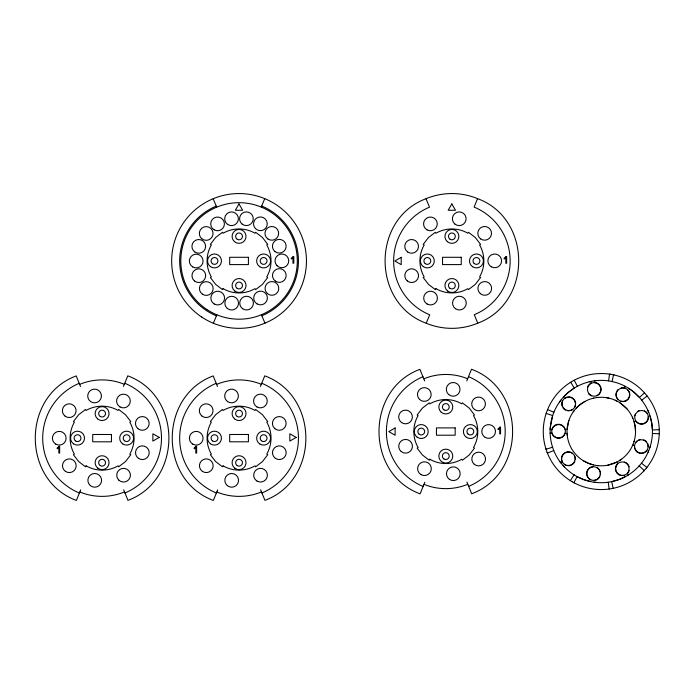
<?xml version="1.0" encoding="UTF-8"?>
<svg xmlns="http://www.w3.org/2000/svg" width="694" height="694" viewBox="0 0 694 694"><rect width="100%" height="100%" fill="white"/><g stroke="black" fill="none" stroke-linecap="round" stroke-linejoin="round"><path stroke-width="1.04" d="M550.151 433.611L550.16 433.151L551.938 433.16A6.853 6.853 0 0 0 553.699 436.231M567.076 429.664L568.863 420.425M608.569 380.902L609.54 374.118L610.295 374.231M633.995 441.688L634.143 441.245M649.862 447.526L650.356 446.025M80.513 386.497L76.201 375.922C21.549 396.187 21.688 480.361 76.401 500.443L80.686 489.86M123.489 386.428L127.774 375.844C182.487 395.918 182.626 480.101 127.982 500.357L123.662 489.791M217.482 386.497L213.162 375.922C158.518 396.187 158.648 480.361 213.362 500.443L217.647 489.86M260.45 386.428L264.735 375.844C319.448 395.918 319.587 480.101 264.943 500.357L260.623 489.791M424.667 380.954L419.913 369.329C365.27 389.586 365.408 473.768 420.122 493.85L424.841 482.209M466.776 380.885L471.495 369.243C526.199 389.325 526.338 473.508 471.694 493.764L466.941 482.139M632.598 445.453L632.772 445.019L634.542 445.669A6.853 6.853 0 0 0 646.973 450.241M648.049 452.306L648.638 450.848M213.362 323.248L216.849 314.798M261.256 207.09L264.735 198.64M426.211 323.248L429.69 314.798A58.253 58.253 0 0 1 429.517 207.159L426.003 198.727C371.359 218.983 371.498 303.165 426.211 323.248A67.387 67.387 0 0 0 477.784 323.161C532.428 302.905 532.298 218.723 477.585 198.64A67.387 67.387 0 0 0 426.003 198.727M477.585 198.64L474.097 207.09A58.253 58.253 0 0 1 474.28 314.729L477.784 323.161M570.364 480.647L574.016 474.852M573.27 411.802L573.999 410.831M646.409 468.016L646.877 467.418L641.499 463.184M559.459 402.06L561.09 399.918M576.289 408.115L579.915 404.749L584.895 401.453A34.266 34.266 0 0 1 635.531 432.405A34.266 34.266 0 0 1 583.402 460.781A34.266 34.266 0 0 1 584.895 401.453M638.888 466.238L639.191 465.908L644.266 470.515L643.928 470.888M644.526 392.865L639.417 397.436L633.44 391.746L628.512 388.258M641.707 400.178L647.12 395.979M619.82 460.348L621.451 459.246M570.26 382.507L570.694 382.238L574.302 388.059L568.516 392.24L563.667 396.855L563.381 397.211L564.734 398.356A6.853 6.853 0 0 1 574.849 406.901M628.625 474.791L628.226 475.017L627.341 473.473A6.853 6.853 0 0 0 629.128 470.411M625.147 476.778L619.664 479.302L611.752 481.636L613.149 488.342M553.769 450.562L547.41 453.104L547.132 452.401M79.706 384.363C93.803 378.464 110.181 378.438 124.295 384.285M216.667 384.363C230.764 378.464 247.142 378.438 261.256 384.285M124.469 491.925C110.381 497.824 93.994 497.85 79.888 491.994M423.861 378.82C437.68 373.034 453.737 373.008 467.574 378.751M261.43 491.925C247.342 497.824 230.955 497.85 216.849 491.994M467.747 484.273C453.928 490.059 437.871 490.085 424.034 484.343M607.849 465.18L616.74 462.109L617.686 463.748A6.853 6.853 0 0 0 624.262 475.234M589.275 381.804L590.82 381.483L591.123 383.235A6.853 6.853 0 0 0 587.566 387.087M593.24 398.235L593.7 398.139M595.877 380.659L594.316 380.876L594.619 382.628A6.853 6.853 0 0 1 596.875 395.675M597.196 397.541L597.655 397.471M652.412 433.498L659.257 433.767M596.97 465.527L598.176 465.674M593.977 482.165L596.649 482.504M590.49 481.541L583.619 479.571L577.104 476.648L573.869 482.686L574.311 482.929M606.599 397.697L608.803 398.122M593.483 464.902L588.755 463.445L583.402 460.781M614.025 374.942L613.531 374.829L612.082 381.527L612.516 381.631M546.152 413.433L552.667 415.576L550.229 428.033L550.169 429.603L551.947 429.612A6.853 6.853 0 0 1 565.185 429.655M547.549 409.634L553.899 412.219M615.179 400.23L616.949 401.089M625.051 386.237L625.45 386.471L624.557 388.007A6.853 6.853 0 0 0 621.009 387.998M620.011 402.867L627.116 409.035M563.146 465.631L564.196 466.81M559.911 461.666L560.882 462.907L562.244 461.77A6.853 6.853 0 0 1 572.411 453.295M574.207 380.225L577.408 386.289M632.381 417.172L632.859 418.282M647.728 410.076L648.76 412.557M213.162 198.727L216.667 207.159M261.43 314.729L264.943 323.161M649.966 415.897L651.701 422.828L652.421 429.933L659.274 429.716L659.257 429.204M552.424 446.771L552.563 447.196L546.031 449.296L545.883 448.81M608.23 482.243L609.159 489.036M567.067 433.203L567.206 435.164M635.531 432.405L635.157 426.446L634.064 421.622L635.843 420.98A6.853 6.853 0 0 0 648.3 416.495M261.69 383.235A59.398 59.398 0 0 1 261.872 492.983M216.415 493.052A59.398 59.398 0 0 1 216.233 383.305M124.729 383.235A59.398 59.398 0 0 1 124.911 492.983M79.454 493.052A59.398 59.398 0 0 1 79.272 383.305M468.441 376.634A59.398 59.398 0 0 1 468.624 486.381M423.167 486.459A59.398 59.398 0 0 1 422.984 376.712M261.69 206.031A59.398 59.398 0 0 1 261.872 315.779M216.415 315.857A59.398 59.398 0 0 1 216.233 206.109M591.635 395.884A6.853 6.853 0 0 1 588.738 393.845M634.724 415.853A6.853 6.853 0 0 1 635.262 414.153M637.552 411.447A6.853 6.853 0 0 1 639.148 410.622M644.388 410.865A6.853 6.853 0 0 1 647.094 413.156M635.773 442.338A6.853 6.853 0 0 1 636.979 441.028M638.497 440.065A6.853 6.853 0 0 1 640.206 439.536M643.737 439.857A6.853 6.853 0 0 1 646.635 441.904M647.589 443.414A6.853 6.853 0 0 1 648.196 446.91M624.305 461.996A6.853 6.853 0 0 1 629.137 466.862M599.92 476.509A6.853 6.853 0 0 1 594.298 480.421M590.802 479.788A6.853 6.853 0 0 1 593.144 466.758M596.64 467.392A6.853 6.853 0 0 1 600.466 474.8M574.892 461.258A6.853 6.853 0 0 1 567.839 465.726M566.096 465.327A6.853 6.853 0 0 1 564.517 464.494M574.684 456.019A6.853 6.853 0 0 1 575.291 459.515M572.559 409.607A6.853 6.853 0 0 1 570.971 410.432M569.219 410.813A6.853 6.853 0 0 1 567.432 410.727M565.731 410.18A6.853 6.853 0 0 1 563.016 407.89M562.201 406.302A6.853 6.853 0 0 1 562.444 401.063M627.619 389.794A6.853 6.853 0 0 1 620.965 401.236M617.894 399.449A6.853 6.853 0 0 1 616.142 392.83M616.836 391.173A6.853 6.853 0 0 1 617.929 389.759M565.176 433.203A6.853 6.853 0 0 1 555.113 437.333M238.97 203.923L235.335 210.273L242.648 210.256L238.97 203.923M451.82 203.923L448.177 210.273L455.498 210.256L451.82 203.923M86.099 465.839L85.527 466.828L78.665 461.562L73.399 454.709L74.388 454.136A31.985 31.985 0 0 1 74.388 422.152L73.399 421.579L78.665 414.726L85.527 409.46L86.099 410.449A31.985 31.985 0 0 1 118.075 410.449L118.648 409.46L125.51 414.726L130.776 421.579L129.787 422.152A31.985 31.985 0 0 1 129.787 454.136L130.776 454.709L125.51 461.562L118.648 466.828L118.075 465.839A31.985 31.985 0 0 1 86.099 465.839M223.06 288.643L222.488 289.632L215.626 284.367L210.369 277.505L211.358 276.932A31.985 31.985 0 0 1 211.358 244.956L210.369 244.383L215.626 237.522L222.488 232.256L223.06 233.245A31.985 31.985 0 0 1 255.045 233.245L255.609 232.256L262.471 237.522L267.737 244.383L266.748 244.956A31.985 31.985 0 0 1 266.748 276.932L267.737 277.505L262.471 284.367L255.609 289.632L255.045 288.643A31.985 31.985 0 0 1 223.06 288.643M223.06 465.839L222.488 466.828L215.626 461.562L210.369 454.709L211.358 454.136A31.985 31.985 0 0 1 211.358 422.152L210.369 421.579L215.626 414.726L222.488 409.46L223.06 410.449A31.985 31.985 0 0 1 255.045 410.449L255.609 409.46L262.471 414.726L267.737 421.579L266.748 422.152A31.985 31.985 0 0 1 266.748 454.136L267.737 454.709L262.471 461.562L255.609 466.828L255.045 465.839A31.985 31.985 0 0 1 223.06 465.839M435.901 288.643L435.338 289.632L428.476 284.367L423.21 277.505L424.199 276.932A31.985 31.985 0 0 1 424.199 244.956L423.21 244.383L428.476 237.522L435.338 232.256L435.901 233.245A31.985 31.985 0 0 1 467.886 233.245L468.459 232.256L475.321 237.522L480.578 244.383L479.589 244.956A31.985 31.985 0 0 1 479.589 276.932L480.578 277.505L475.321 284.367L468.459 289.632L467.886 288.643A31.985 31.985 0 0 1 435.901 288.643M429.812 459.246L429.239 460.235L422.386 454.969L417.12 448.107L418.109 447.535A31.985 31.985 0 0 1 418.109 415.559L417.12 414.986L422.386 408.124L429.239 402.858L429.812 403.847A31.985 31.985 0 0 1 461.796 403.847L462.369 402.858L469.231 408.124L474.488 414.986L473.499 415.559A31.985 31.985 0 0 1 473.499 447.535L474.488 448.107L469.231 454.969L462.369 460.235L461.796 459.246A31.985 31.985 0 0 1 429.812 459.246M59.129 446.303L57.177 447.994L57.177 448.801L58.834 447.804L58.834 453.069L59.667 453.069L59.667 446.303L59.129 446.303M293.258 256.511L291.315 258.203L291.315 259.001L292.963 258.003L292.963 263.269L293.796 263.269L293.796 256.511L293.258 256.511M196.09 446.303L194.147 447.994L194.147 448.801L195.795 447.804L195.795 453.069L196.628 453.069L196.628 446.303L196.09 446.303M506.108 256.511L504.156 258.203L504.156 259.001L505.813 258.003L505.813 263.269L506.637 263.269L506.637 256.511L506.108 256.511M500.018 427.114L498.066 428.805L498.066 429.603L499.723 428.606L499.723 433.871L500.548 433.871L500.548 427.114L500.018 427.114M401.201 257.344L394.877 261.022L401.227 264.666L401.201 257.344M159.204 437.402L152.88 441.08L152.853 433.767L159.204 437.402M296.173 437.402L289.84 441.08L289.823 433.767L296.173 437.402M395.112 427.946L388.787 431.625L395.138 435.268L395.112 427.946M248.417 257.292L229.688 257.292L229.688 264.596L248.417 264.596L248.417 257.292M461.258 257.292L442.529 257.292L442.529 264.596L461.258 264.596L461.258 257.292M455.169 427.894L436.439 427.894L436.439 435.199L455.169 435.199L455.169 427.894M111.456 434.487L92.727 434.487L92.727 441.8L111.456 441.8L111.456 434.487M248.417 434.487L229.688 434.487L229.688 441.8L248.417 441.8L248.417 434.487M237.235 416.495A3.427 3.427 0 0 0 242.475 413.702A3.427 3.427 0 0 0 237.443 410.562A3.427 3.427 0 0 0 237.235 416.495M227.606 401.592A6.853 6.853 0 0 0 238.363 396.578A6.853 6.853 0 0 0 228.638 389.768A6.853 6.853 0 0 0 227.606 401.592M227.285 485.592A6.853 6.853 0 0 0 238.441 481.532A6.853 6.853 0 0 0 229.35 473.898A6.853 6.853 0 0 0 227.285 485.592M201.781 415.923A6.853 6.853 0 0 0 212.937 411.863A6.853 6.853 0 0 0 203.845 404.238A6.853 6.853 0 0 0 201.781 415.923M237.183 465.57A3.427 3.427 0 0 0 242.475 462.881A3.427 3.427 0 0 0 237.495 459.645A3.427 3.427 0 0 0 237.183 465.57M261.326 440.699A3.427 3.427 0 0 0 266.964 438.851A3.427 3.427 0 0 0 262.54 434.886A3.427 3.427 0 0 0 261.326 440.699M257.11 481.133A6.853 6.853 0 0 0 267.39 475.199A6.853 6.853 0 0 0 257.11 469.257A6.853 6.853 0 0 0 257.11 481.133M192.793 444.16A6.853 6.853 0 0 0 203.073 438.226A6.853 6.853 0 0 0 192.793 432.293A6.853 6.853 0 0 0 192.793 444.16M259.721 443.926A6.966 6.966 0 0 0 270.556 438.617A6.966 6.966 0 0 0 260.545 431.885A6.966 6.966 0 0 0 259.721 443.926M234.806 468.224A6.966 6.966 0 0 0 245.962 463.609A6.966 6.966 0 0 0 236.385 456.262A6.966 6.966 0 0 0 234.806 468.224M210.456 443.822A6.966 6.966 0 0 0 221.429 438.808A6.966 6.966 0 0 0 211.601 431.807A6.966 6.966 0 0 0 210.456 443.822M212.407 440.863A3.427 3.427 0 0 0 217.89 438.591A3.427 3.427 0 0 0 213.179 434.982A3.427 3.427 0 0 0 212.407 440.863M234.459 418.82A6.966 6.966 0 0 0 245.884 414.943A6.966 6.966 0 0 0 236.81 406.988A6.966 6.966 0 0 0 234.459 418.82M202.362 471.347A6.853 6.853 0 0 0 213.119 466.333A6.853 6.853 0 0 0 203.394 459.523A6.853 6.853 0 0 0 202.362 471.347M275.397 458.326A6.853 6.853 0 0 0 286.154 453.312A6.853 6.853 0 0 0 276.429 446.502A6.853 6.853 0 0 0 275.397 458.326M274.867 428.666A6.853 6.853 0 0 0 286.023 424.607A6.853 6.853 0 0 0 276.932 416.981A6.853 6.853 0 0 0 274.867 428.666M256.971 406.944A6.853 6.853 0 0 0 267.251 401.011A6.853 6.853 0 0 0 256.971 395.077A6.853 6.853 0 0 0 256.971 406.944M100.222 465.57A3.427 3.427 0 0 0 105.514 462.881A3.427 3.427 0 0 0 100.535 459.645A3.427 3.427 0 0 0 100.222 465.57M90.324 485.592A6.853 6.853 0 0 0 101.48 481.532A6.853 6.853 0 0 0 92.389 473.898A6.853 6.853 0 0 0 90.324 485.592M124.356 440.699A3.427 3.427 0 0 0 130.004 438.851A3.427 3.427 0 0 0 125.579 434.886A3.427 3.427 0 0 0 124.356 440.699M64.82 415.923A6.853 6.853 0 0 0 75.976 411.863A6.853 6.853 0 0 0 66.884 404.238A6.853 6.853 0 0 0 64.82 415.923M118.726 480.04A6.853 6.853 0 0 0 130.194 476.969A6.853 6.853 0 0 0 121.806 468.58A6.853 6.853 0 0 0 118.726 480.04M55.832 444.16A6.853 6.853 0 0 0 66.112 438.226A6.853 6.853 0 0 0 55.832 432.293A6.853 6.853 0 0 0 55.832 444.16M90.636 401.592A6.853 6.853 0 0 0 101.402 396.578A6.853 6.853 0 0 0 91.677 389.768A6.853 6.853 0 0 0 90.636 401.592M122.76 443.926A6.966 6.966 0 0 0 133.595 438.617A6.966 6.966 0 0 0 123.584 431.885A6.966 6.966 0 0 0 122.76 443.926M97.845 468.224A6.966 6.966 0 0 0 108.993 463.609A6.966 6.966 0 0 0 99.424 456.262A6.966 6.966 0 0 0 97.845 468.224M73.495 443.822A6.966 6.966 0 0 0 84.468 438.808A6.966 6.966 0 0 0 74.64 431.807A6.966 6.966 0 0 0 73.495 443.822M75.446 440.863A3.427 3.427 0 0 0 80.929 438.591A3.427 3.427 0 0 0 76.219 434.982A3.427 3.427 0 0 0 75.446 440.863M97.498 418.82A6.966 6.966 0 0 0 108.923 414.943A6.966 6.966 0 0 0 99.849 406.988A6.966 6.966 0 0 0 97.498 418.82M100.274 416.495A3.427 3.427 0 0 0 105.514 413.702A3.427 3.427 0 0 0 100.474 410.562A3.427 3.427 0 0 0 100.274 416.495M65.401 471.347A6.853 6.853 0 0 0 76.158 466.333A6.853 6.853 0 0 0 66.433 459.523A6.853 6.853 0 0 0 65.401 471.347M138.436 458.326A6.853 6.853 0 0 0 149.193 453.312A6.853 6.853 0 0 0 139.468 446.502A6.853 6.853 0 0 0 138.436 458.326M137.906 428.666A6.853 6.853 0 0 0 149.063 424.607A6.853 6.853 0 0 0 139.962 416.981A6.853 6.853 0 0 0 137.906 428.666M120.01 406.944A6.853 6.853 0 0 0 130.29 401.011A6.853 6.853 0 0 0 120.01 395.077A6.853 6.853 0 0 0 120.01 406.944M468.077 434.097A3.427 3.427 0 0 0 473.716 432.249A3.427 3.427 0 0 0 469.291 428.293A3.427 3.427 0 0 0 468.077 434.097M443.934 458.977A3.427 3.427 0 0 0 449.226 456.288A3.427 3.427 0 0 0 444.247 453.052A3.427 3.427 0 0 0 443.934 458.977M449.391 479.328A6.853 6.853 0 0 0 460.148 474.314A6.853 6.853 0 0 0 450.423 467.504A6.853 6.853 0 0 0 449.391 479.328M443.995 409.894A3.427 3.427 0 0 0 449.226 407.109A3.427 3.427 0 0 0 444.195 403.969A3.427 3.427 0 0 0 443.995 409.894M401.175 451.525A6.853 6.853 0 0 0 412.331 447.465A6.853 6.853 0 0 0 403.24 439.831A6.853 6.853 0 0 0 401.175 451.525M419.159 434.262A3.427 3.427 0 0 0 424.641 431.998A3.427 3.427 0 0 0 419.939 428.38A3.427 3.427 0 0 0 419.159 434.262M474.635 409.564A6.853 6.853 0 0 0 485.392 404.55A6.853 6.853 0 0 0 475.668 397.74A6.853 6.853 0 0 0 474.635 409.564M485.21 437.402A6.853 6.853 0 0 0 495.49 431.468A6.853 6.853 0 0 0 485.21 425.526A6.853 6.853 0 0 0 485.21 437.402M448.758 394.6A6.853 6.853 0 0 0 459.914 390.54A6.853 6.853 0 0 0 450.822 382.914A6.853 6.853 0 0 0 448.758 394.6M474.262 464.269A6.853 6.853 0 0 0 485.418 460.209A6.853 6.853 0 0 0 476.327 452.575A6.853 6.853 0 0 0 474.262 464.269M421.032 474.618A6.853 6.853 0 0 0 431.312 468.684A6.853 6.853 0 0 0 421.032 462.742A6.853 6.853 0 0 0 421.032 474.618M419.471 399.336A6.853 6.853 0 0 0 430.939 396.265A6.853 6.853 0 0 0 422.542 387.877A6.853 6.853 0 0 0 419.471 399.336M401.6 422.585A6.853 6.853 0 0 0 412.357 417.571A6.853 6.853 0 0 0 402.633 410.761A6.853 6.853 0 0 0 401.6 422.585M441.211 412.227A6.966 6.966 0 0 0 452.635 408.35A6.966 6.966 0 0 0 443.561 400.395A6.966 6.966 0 0 0 441.211 412.227M466.472 437.333A6.966 6.966 0 0 0 477.316 432.024A6.966 6.966 0 0 0 467.296 425.292A6.966 6.966 0 0 0 466.472 437.333M417.207 437.22A6.966 6.966 0 0 0 428.181 432.206A6.966 6.966 0 0 0 418.352 425.205A6.966 6.966 0 0 0 417.207 437.22M441.566 461.631A6.966 6.966 0 0 0 452.714 457.016A6.966 6.966 0 0 0 443.136 449.669A6.966 6.966 0 0 0 441.566 461.631M206.769 309.429A58.253 58.253 0 0 0 297.188 264.657A58.253 58.253 0 0 0 213.205 208.738A58.253 58.253 0 0 0 206.769 309.429M201.702 317.037A67.387 67.387 0 0 0 306.306 265.238A67.387 67.387 0 0 0 209.146 200.557A67.387 67.387 0 0 0 201.702 317.037M237.235 239.291A3.427 3.427 0 0 0 242.475 236.507A3.427 3.427 0 0 0 237.443 233.366A3.427 3.427 0 0 0 237.235 239.291M212.407 263.659A3.427 3.427 0 0 0 217.89 261.395A3.427 3.427 0 0 0 213.179 257.778A3.427 3.427 0 0 0 212.407 263.659M227.285 308.388A6.853 6.853 0 0 0 238.441 304.328A6.853 6.853 0 0 0 229.35 296.702A6.853 6.853 0 0 0 227.285 308.388M214.281 304.015A6.853 6.853 0 0 0 224.561 298.082A6.853 6.853 0 0 0 214.281 292.139A6.853 6.853 0 0 0 214.281 304.015M237.183 288.374A3.427 3.427 0 0 0 242.475 285.685A3.427 3.427 0 0 0 237.495 282.449A3.427 3.427 0 0 0 237.183 288.374M202.362 294.152A6.853 6.853 0 0 0 213.119 289.138A6.853 6.853 0 0 0 203.394 282.328A6.853 6.853 0 0 0 202.362 294.152M194.424 280.923A6.853 6.853 0 0 0 205.58 276.863A6.853 6.853 0 0 0 196.489 269.229A6.853 6.853 0 0 0 194.424 280.923M261.326 263.494A3.427 3.427 0 0 0 266.964 261.647A3.427 3.427 0 0 0 262.54 257.691A3.427 3.427 0 0 0 261.326 263.494M234.459 241.625A6.966 6.966 0 0 0 245.884 237.747A6.966 6.966 0 0 0 236.81 229.792A6.966 6.966 0 0 0 234.459 241.625M259.721 266.73A6.966 6.966 0 0 0 270.556 261.421A6.966 6.966 0 0 0 260.545 254.689A6.966 6.966 0 0 0 259.721 266.73M210.456 266.617A6.966 6.966 0 0 0 221.429 261.603A6.966 6.966 0 0 0 211.601 254.611A6.966 6.966 0 0 0 210.456 266.617M234.806 291.029A6.966 6.966 0 0 0 245.962 286.414A6.966 6.966 0 0 0 236.385 279.066A6.966 6.966 0 0 0 234.806 291.029M277.036 265.707A6.853 6.853 0 0 0 288.504 262.636A6.853 6.853 0 0 0 280.107 254.247A6.853 6.853 0 0 0 277.036 265.707M275.397 281.131A6.853 6.853 0 0 0 286.154 276.117A6.853 6.853 0 0 0 276.429 269.307A6.853 6.853 0 0 0 275.397 281.131M267.511 293.666A6.853 6.853 0 0 0 278.667 289.606A6.853 6.853 0 0 0 269.567 281.972A6.853 6.853 0 0 0 267.511 293.666M257.11 303.929A6.853 6.853 0 0 0 267.39 297.995A6.853 6.853 0 0 0 257.11 292.061A6.853 6.853 0 0 0 257.11 303.929M267.875 238.962A6.853 6.853 0 0 0 278.641 233.947A6.853 6.853 0 0 0 268.916 227.138A6.853 6.853 0 0 0 267.875 238.962M274.867 251.471A6.853 6.853 0 0 0 286.023 247.411A6.853 6.853 0 0 0 276.932 239.777A6.853 6.853 0 0 0 274.867 251.471M242.006 223.997A6.853 6.853 0 0 0 253.154 219.937A6.853 6.853 0 0 0 244.062 212.312A6.853 6.853 0 0 0 242.006 223.997M255.548 228.656A6.853 6.853 0 0 0 267.017 225.585A6.853 6.853 0 0 0 258.619 217.187A6.853 6.853 0 0 0 255.548 228.656M242.64 308.726A6.853 6.853 0 0 0 253.397 303.712A6.853 6.853 0 0 0 243.672 296.902A6.853 6.853 0 0 0 242.64 308.726M194.841 251.983A6.853 6.853 0 0 0 205.598 246.969A6.853 6.853 0 0 0 195.882 240.159A6.853 6.853 0 0 0 194.841 251.983M201.781 238.727A6.853 6.853 0 0 0 212.937 234.667A6.853 6.853 0 0 0 203.845 227.033A6.853 6.853 0 0 0 201.781 238.727M227.606 224.388A6.853 6.853 0 0 0 238.363 219.373A6.853 6.853 0 0 0 228.638 212.564A6.853 6.853 0 0 0 227.606 224.388M214.134 229.827A6.853 6.853 0 0 0 224.414 223.893A6.853 6.853 0 0 0 214.134 217.959A6.853 6.853 0 0 0 214.134 229.827M192.793 266.964A6.853 6.853 0 0 0 203.073 261.022A6.853 6.853 0 0 0 192.793 255.088A6.853 6.853 0 0 0 192.793 266.964M572.099 481.697A58.027 58.027 0 0 0 659.3 431.737A58.027 58.027 0 0 0 572.429 381.206A58.027 58.027 0 0 0 572.099 481.697M574.276 475.008A51.174 51.174 0 0 0 652.421 433.195A51.174 51.174 0 0 0 577.139 386.428A51.174 51.174 0 0 0 574.276 475.008M590.316 394.973A6.853 6.853 0 0 0 601.125 390.071A6.853 6.853 0 0 0 591.47 383.157A6.853 6.853 0 0 0 590.316 394.973M619.534 400.672A6.853 6.853 0 0 0 629.874 394.851A6.853 6.853 0 0 0 619.664 388.805A6.853 6.853 0 0 0 619.534 400.672M637.109 422.559A6.853 6.853 0 0 0 648.309 418.621A6.853 6.853 0 0 0 639.295 410.891A6.853 6.853 0 0 0 637.109 422.559M637.274 452.15A6.853 6.853 0 0 0 648.083 447.248A6.853 6.853 0 0 0 638.437 440.334A6.853 6.853 0 0 0 637.274 452.15M618.762 474.661A6.853 6.853 0 0 0 629.102 468.832A6.853 6.853 0 0 0 618.883 462.794A6.853 6.853 0 0 0 618.762 474.661M588.963 478.739A6.853 6.853 0 0 0 600.154 474.8A6.853 6.853 0 0 0 591.141 467.071A6.853 6.853 0 0 0 588.963 478.739M564.283 464.234A6.853 6.853 0 0 0 575.092 459.333A6.853 6.853 0 0 0 565.437 452.419A6.853 6.853 0 0 0 564.283 464.234M555.079 436.994A6.853 6.853 0 0 0 565.419 431.174A6.853 6.853 0 0 0 555.2 425.127A6.853 6.853 0 0 0 555.079 436.994M564.387 408.948A6.853 6.853 0 0 0 575.578 405.01A6.853 6.853 0 0 0 566.573 397.28A6.853 6.853 0 0 0 564.387 408.948M427.122 304.015A6.853 6.853 0 0 0 437.402 298.082A6.853 6.853 0 0 0 427.122 292.139A6.853 6.853 0 0 0 427.122 304.015M450.024 288.374A3.427 3.427 0 0 0 455.316 285.685A3.427 3.427 0 0 0 450.345 282.449A3.427 3.427 0 0 0 450.024 288.374M407.265 280.923A6.853 6.853 0 0 0 418.421 276.863A6.853 6.853 0 0 0 409.33 269.229A6.853 6.853 0 0 0 407.265 280.923M480.725 238.962A6.853 6.853 0 0 0 491.482 233.947A6.853 6.853 0 0 0 481.757 227.138A6.853 6.853 0 0 0 480.725 238.962M454.848 223.997A6.853 6.853 0 0 0 466.004 219.937A6.853 6.853 0 0 0 456.912 212.312A6.853 6.853 0 0 0 454.848 223.997M491.3 266.8A6.853 6.853 0 0 0 501.58 260.866A6.853 6.853 0 0 0 491.3 254.924A6.853 6.853 0 0 0 491.3 266.8M480.352 293.666A6.853 6.853 0 0 0 491.508 289.606A6.853 6.853 0 0 0 482.417 281.972A6.853 6.853 0 0 0 480.352 293.666M455.481 308.726A6.853 6.853 0 0 0 466.238 303.712A6.853 6.853 0 0 0 456.513 296.902A6.853 6.853 0 0 0 455.481 308.726M407.69 251.983A6.853 6.853 0 0 0 418.447 246.969A6.853 6.853 0 0 0 408.723 240.159A6.853 6.853 0 0 0 407.69 251.983M426.983 229.827A6.853 6.853 0 0 0 437.263 223.893A6.853 6.853 0 0 0 426.983 217.959A6.853 6.853 0 0 0 426.983 229.827M474.167 263.494A3.427 3.427 0 0 0 479.806 261.647A3.427 3.427 0 0 0 475.39 257.691A3.427 3.427 0 0 0 474.167 263.494M450.085 239.291A3.427 3.427 0 0 0 455.316 236.507A3.427 3.427 0 0 0 450.285 233.366A3.427 3.427 0 0 0 450.085 239.291M425.249 263.659A3.427 3.427 0 0 0 430.74 261.395A3.427 3.427 0 0 0 426.029 257.778A3.427 3.427 0 0 0 425.249 263.659M447.3 241.625A6.966 6.966 0 0 0 458.725 237.747A6.966 6.966 0 0 0 449.66 229.792A6.966 6.966 0 0 0 447.3 241.625M472.571 266.73A6.966 6.966 0 0 0 483.406 261.421A6.966 6.966 0 0 0 473.386 254.689A6.966 6.966 0 0 0 472.571 266.73M423.297 266.617A6.966 6.966 0 0 0 434.271 261.603A6.966 6.966 0 0 0 424.442 254.611A6.966 6.966 0 0 0 423.297 266.617M447.656 291.029A6.966 6.966 0 0 0 458.803 286.414A6.966 6.966 0 0 0 449.226 279.066A6.966 6.966 0 0 0 447.656 291.029"/></g></svg>
